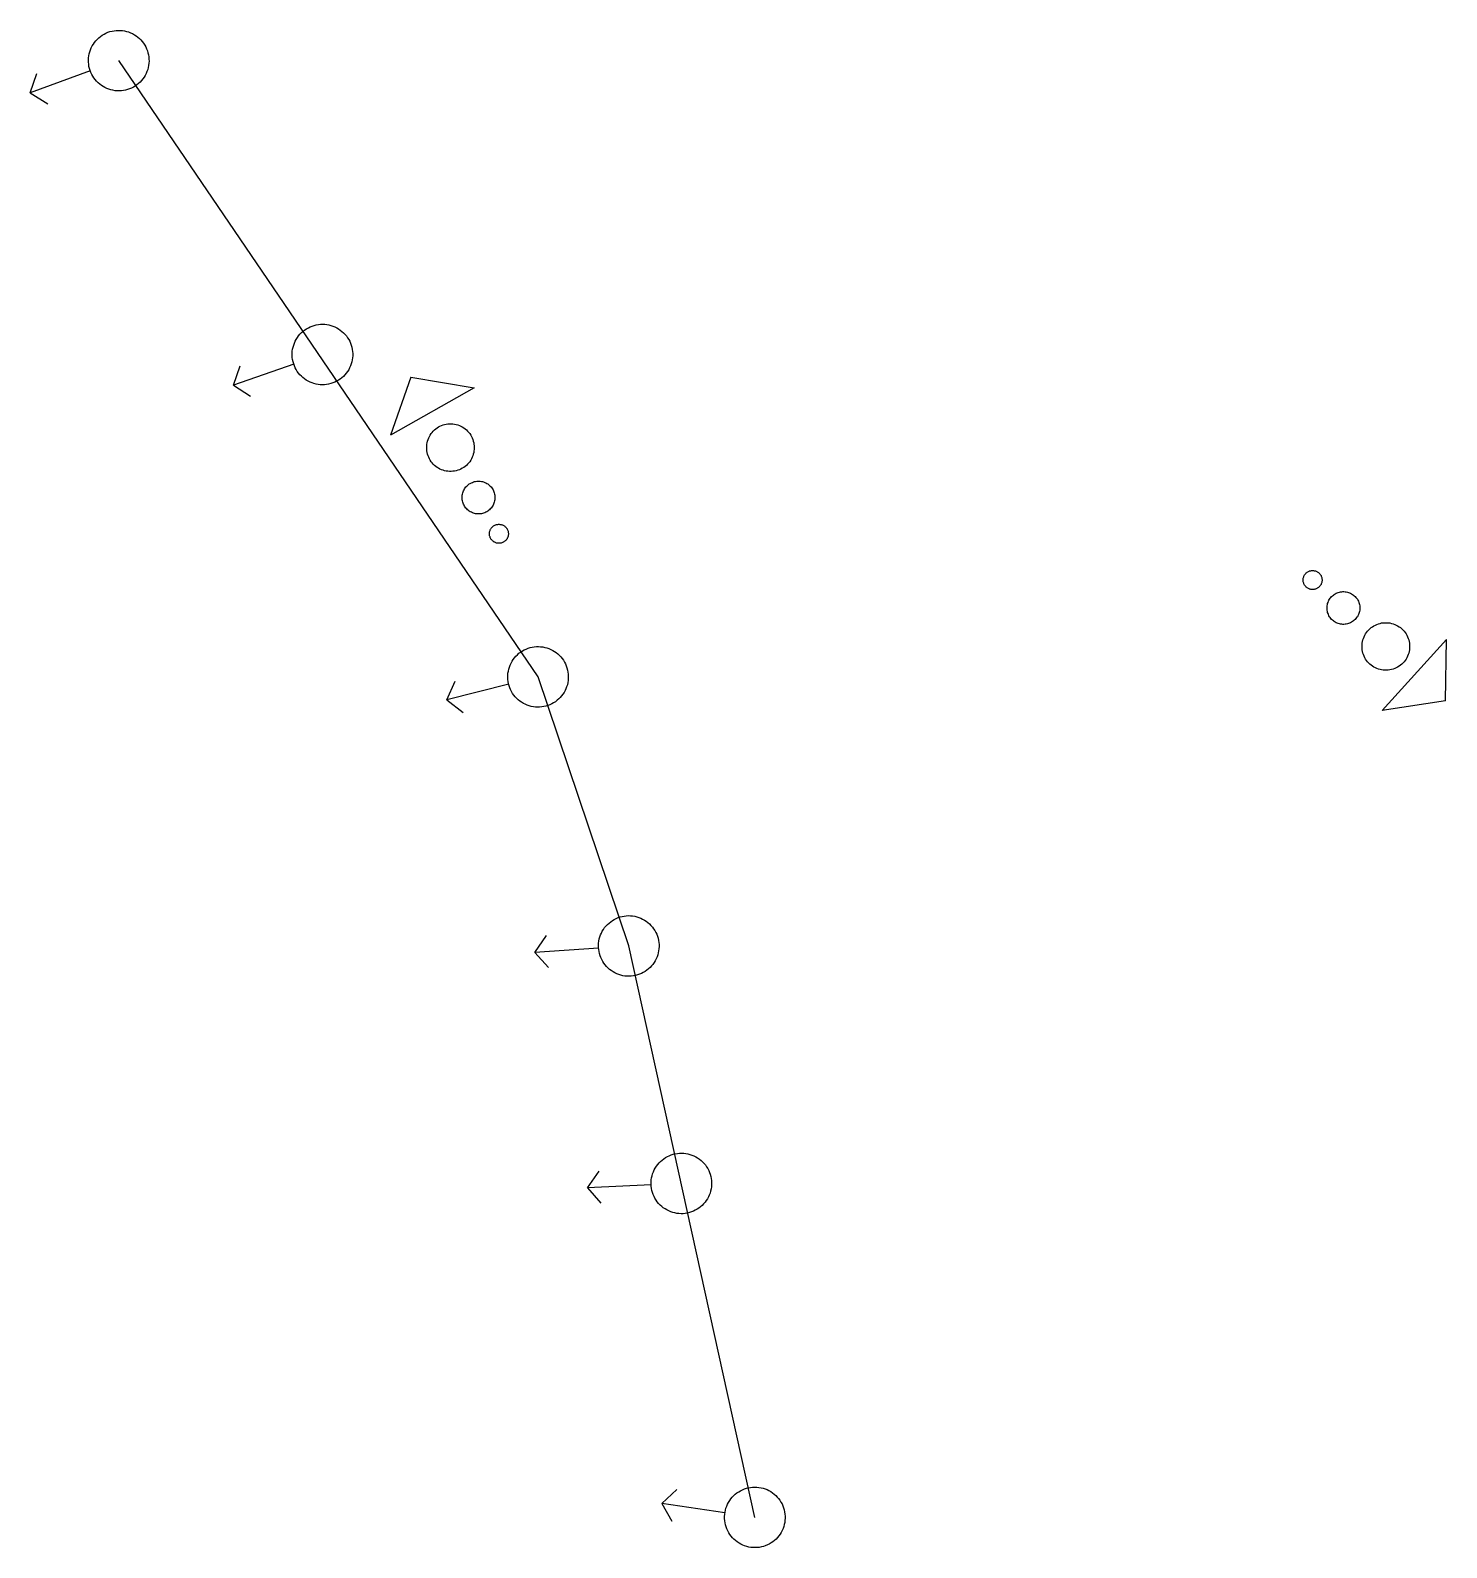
# Model space of a CAD drawing. Header units: inches. Extents: x 21905 to 29562, y 37649 to 43473.
# Drawn here: x 24434.4 to 24580.2, y 40821.4 to 40977.6 of the extents above; entities that cross this region are included whole.
import ezdxf

# ---------------------------------------------------------------- set-up
doc = ezdxf.new("R2010")
doc.units = ezdxf.units.IN
doc.header["$MEASUREMENT"] = 0

msp = doc.modelspace()

# ---------------------------------------------------------------- linework, layer by layer
for points in [[(24443.09, 40971.39), (24442.87, 40971.43), (24442.66, 40971.47), (24442.45, 40971.54), (24442.25, 40971.62), (24442.05, 40971.71), (24441.86, 40971.82), (24441.68, 40971.93), (24441.51, 40972.07), (24441.34, 40972.21), (24441.19, 40972.36), (24441.05, 40972.53), (24440.91, 40972.7), (24440.8, 40972.88), (24440.69, 40973.07), (24440.6, 40973.27), (24440.52, 40973.47), (24440.46, 40973.68), (24440.41, 40973.89), (24440.38, 40974.11), (24440.36, 40974.33), (24440.36, 40974.54), (24440.37, 40974.76), (24440.39, 40974.98), (24440.44, 40975.19), (24440.49, 40975.4), (24440.56, 40975.61), (24440.65, 40975.81), (24440.75, 40976), (24440.86, 40976.19), (24440.99, 40976.36), (24441.12, 40976.53), (24441.27, 40976.69), (24441.43, 40976.84), (24441.6, 40976.98), (24441.78, 40977.1), (24441.97, 40977.21), (24442.16, 40977.31), (24442.36, 40977.4), (24442.57, 40977.47), (24442.78, 40977.52), (24442.99, 40977.56), (24443.21, 40977.59), (24443.42, 40977.6), (24443.64, 40977.6), (24443.86, 40977.58), (24444.07, 40977.54), (24444.28, 40977.49), (24444.49, 40977.43), (24444.69, 40977.35), (24444.89, 40977.26), (24445.08, 40977.15), (24445.26, 40977.03), (24445.44, 40976.9), (24445.6, 40976.76), (24445.75, 40976.61), (24445.9, 40976.44), (24446.03, 40976.27), (24446.15, 40976.08), (24446.25, 40975.89), (24446.34, 40975.7), (24446.42, 40975.49), (24446.48, 40975.28), (24446.53, 40975.07), (24446.57, 40974.86), (24446.58, 40974.64), (24446.59, 40974.42), (24446.58, 40974.21), (24446.55, 40973.99), (24446.51, 40973.78), (24446.45, 40973.57), (24446.38, 40973.36), (24446.29, 40973.16), (24446.19, 40972.97), (24446.08, 40972.78), (24445.96, 40972.6), (24445.82, 40972.43), (24445.67, 40972.28), (24445.51, 40972.13), (24445.34, 40971.99), (24445.16, 40971.87), (24444.98, 40971.76), (24444.78, 40971.66), (24444.58, 40971.57), (24444.38, 40971.5), (24444.17, 40971.45), (24443.95, 40971.4), (24443.74, 40971.38), (24443.52, 40971.37), (24443.3, 40971.37), (24443.09, 40971.39)], [(24443.09, 40971.39), (24442.87, 40971.43), (24442.66, 40971.47), (24442.45, 40971.54), (24442.25, 40971.62), (24442.05, 40971.71), (24441.86, 40971.82), (24441.68, 40971.93), (24441.51, 40972.07), (24441.34, 40972.21), (24441.19, 40972.36), (24441.05, 40972.53), (24440.91, 40972.7), (24440.8, 40972.88), (24440.69, 40973.07), (24440.6, 40973.27), (24440.52, 40973.47), (24440.46, 40973.68), (24440.41, 40973.89), (24440.38, 40974.11), (24440.36, 40974.33), (24440.36, 40974.54), (24440.37, 40974.76), (24440.39, 40974.98), (24440.44, 40975.19), (24440.49, 40975.4), (24440.56, 40975.61), (24440.65, 40975.81), (24440.75, 40976), (24440.86, 40976.19), (24440.99, 40976.36), (24441.12, 40976.53), (24441.27, 40976.69), (24441.43, 40976.84), (24441.6, 40976.98), (24441.78, 40977.1), (24441.97, 40977.21), (24442.16, 40977.31), (24442.36, 40977.4), (24442.57, 40977.47), (24442.78, 40977.52), (24442.99, 40977.56), (24443.21, 40977.59), (24443.42, 40977.6), (24443.64, 40977.6), (24443.86, 40977.58), (24444.07, 40977.54), (24444.28, 40977.49), (24444.49, 40977.43), (24444.69, 40977.35), (24444.89, 40977.26), (24445.08, 40977.15), (24445.26, 40977.03), (24445.44, 40976.9), (24445.6, 40976.76), (24445.75, 40976.61), (24445.9, 40976.44), (24446.03, 40976.27), (24446.15, 40976.08), (24446.25, 40975.89), (24446.34, 40975.7), (24446.42, 40975.49), (24446.48, 40975.28), (24446.53, 40975.07), (24446.57, 40974.86), (24446.58, 40974.64), (24446.59, 40974.42), (24446.58, 40974.21), (24446.55, 40973.99), (24446.51, 40973.78), (24446.45, 40973.57), (24446.38, 40973.36), (24446.29, 40973.16), (24446.19, 40972.97), (24446.08, 40972.78), (24445.96, 40972.6), (24445.82, 40972.43), (24445.67, 40972.28), (24445.51, 40972.13), (24445.34, 40971.99), (24445.16, 40971.87), (24444.98, 40971.76), (24444.78, 40971.66), (24444.58, 40971.57), (24444.38, 40971.5), (24444.17, 40971.45), (24443.95, 40971.4), (24443.74, 40971.38), (24443.52, 40971.37), (24443.3, 40971.37), (24443.09, 40971.39)], [(24508.95, 40824.57), (24495.97, 40883.37), (24486.64, 40911.07), (24443.47, 40974.48)], [(24508.95, 40824.57), (24495.97, 40883.37), (24486.64, 40911.07), (24443.47, 40974.48)], [(24440.54, 40973.42), (24434.37, 40971.16)], [(24440.54, 40973.42), (24434.37, 40971.16)], [(24434.37, 40971.16), (24435.03, 40973.16)], [(24434.37, 40971.16), (24435.03, 40973.16)], [(24434.37, 40971.16), (24436.16, 40970.05)], [(24434.37, 40971.16), (24436.16, 40970.05)], [(24464, 40941.15), (24463.78, 40941.19), (24463.57, 40941.25), (24463.37, 40941.31), (24463.17, 40941.4), (24462.97, 40941.49), (24462.78, 40941.6), (24462.6, 40941.72), (24462.43, 40941.86), (24462.27, 40942), (24462.12, 40942.16), (24461.98, 40942.33), (24461.85, 40942.5), (24461.74, 40942.69), (24461.64, 40942.88), (24461.55, 40943.08), (24461.48, 40943.28), (24461.42, 40943.49), (24461.37, 40943.71), (24461.34, 40943.92), (24461.33, 40944.14), (24461.33, 40944.36), (24461.34, 40944.57), (24461.37, 40944.79), (24461.42, 40945), (24461.48, 40945.21), (24461.56, 40945.41), (24461.64, 40945.61), (24461.75, 40945.8), (24461.86, 40945.99), (24461.99, 40946.16), (24462.13, 40946.33), (24462.28, 40946.49), (24462.45, 40946.63), (24462.62, 40946.77), (24462.8, 40946.89), (24462.99, 40946.99), (24463.18, 40947.09), (24463.38, 40947.17), (24463.59, 40947.24), (24463.8, 40947.29), (24464.02, 40947.33), (24464.23, 40947.35), (24464.45, 40947.36), (24464.67, 40947.35), (24464.88, 40947.32), (24465.1, 40947.29), (24465.31, 40947.23), (24465.52, 40947.16), (24465.72, 40947.08), (24465.91, 40946.99), (24466.1, 40946.88), (24466.28, 40946.75), (24466.45, 40946.62), (24466.61, 40946.47), (24466.76, 40946.32), (24466.9, 40946.15), (24467.03, 40945.97), (24467.15, 40945.79), (24467.25, 40945.6), (24467.34, 40945.4), (24467.41, 40945.19), (24467.47, 40944.98), (24467.51, 40944.77), (24467.54, 40944.56), (24467.56, 40944.34), (24467.56, 40944.12), (24467.54, 40943.9), (24467.51, 40943.69), (24467.46, 40943.48), (24467.4, 40943.27), (24467.33, 40943.06), (24467.24, 40942.86), (24467.14, 40942.67), (24467.02, 40942.49), (24466.89, 40942.31), (24466.75, 40942.15), (24466.6, 40941.99), (24466.44, 40941.85), (24466.27, 40941.71), (24466.09, 40941.59), (24465.9, 40941.48), (24465.7, 40941.39), (24465.5, 40941.31), (24465.29, 40941.24), (24465.08, 40941.19), (24464.87, 40941.15), (24464.65, 40941.13), (24464.43, 40941.12), (24464.22, 40941.13), (24464, 40941.15)], [(24464, 40941.15), (24463.78, 40941.19), (24463.57, 40941.25), (24463.37, 40941.31), (24463.17, 40941.4), (24462.97, 40941.49), (24462.78, 40941.6), (24462.6, 40941.72), (24462.43, 40941.86), (24462.27, 40942), (24462.12, 40942.16), (24461.98, 40942.33), (24461.85, 40942.5), (24461.74, 40942.69), (24461.64, 40942.88), (24461.55, 40943.08), (24461.48, 40943.28), (24461.42, 40943.49), (24461.37, 40943.71), (24461.34, 40943.92), (24461.33, 40944.14), (24461.33, 40944.36), (24461.34, 40944.57), (24461.37, 40944.79), (24461.42, 40945), (24461.48, 40945.21), (24461.56, 40945.41), (24461.64, 40945.61), (24461.75, 40945.8), (24461.86, 40945.99), (24461.99, 40946.16), (24462.13, 40946.33), (24462.28, 40946.49), (24462.45, 40946.63), (24462.62, 40946.77), (24462.8, 40946.89), (24462.99, 40946.99), (24463.18, 40947.09), (24463.38, 40947.17), (24463.59, 40947.24), (24463.8, 40947.29), (24464.02, 40947.33), (24464.23, 40947.35), (24464.45, 40947.36), (24464.67, 40947.35), (24464.88, 40947.32), (24465.1, 40947.29), (24465.31, 40947.23), (24465.52, 40947.16), (24465.72, 40947.08), (24465.91, 40946.99), (24466.1, 40946.88), (24466.28, 40946.75), (24466.45, 40946.62), (24466.61, 40946.47), (24466.76, 40946.32), (24466.9, 40946.15), (24467.03, 40945.97), (24467.15, 40945.79), (24467.25, 40945.6), (24467.34, 40945.4), (24467.41, 40945.19), (24467.47, 40944.98), (24467.51, 40944.77), (24467.54, 40944.56), (24467.56, 40944.34), (24467.56, 40944.12), (24467.54, 40943.9), (24467.51, 40943.69), (24467.46, 40943.48), (24467.4, 40943.27), (24467.33, 40943.06), (24467.24, 40942.86), (24467.14, 40942.67), (24467.02, 40942.49), (24466.89, 40942.31), (24466.75, 40942.15), (24466.6, 40941.99), (24466.44, 40941.85), (24466.27, 40941.71), (24466.09, 40941.59), (24465.9, 40941.48), (24465.7, 40941.39), (24465.5, 40941.31), (24465.29, 40941.24), (24465.08, 40941.19), (24464.87, 40941.15), (24464.65, 40941.13), (24464.43, 40941.12), (24464.22, 40941.13), (24464, 40941.15)], [(24461.49, 40943.23), (24455.28, 40941.09)], [(24461.49, 40943.23), (24455.28, 40941.09)], [(24455.28, 40941.09), (24455.97, 40943.08)], [(24455.28, 40941.09), (24455.97, 40943.08)], [(24455.28, 40941.09), (24457.05, 40939.94)], [(24455.28, 40941.09), (24457.05, 40939.94)], [(24473.54, 40941.9), (24471.44, 40935.94)], [(24473.54, 40941.9), (24480.07, 40940.8)], [(24480.07, 40940.8), (24471.44, 40935.94)], [(24480.07, 40934.66), (24480.06, 40934.48), (24480.04, 40934.31), (24480.01, 40934.15), (24479.97, 40933.98), (24479.92, 40933.82), (24479.86, 40933.66), (24479.78, 40933.5), (24479.7, 40933.36), (24479.6, 40933.21), (24479.5, 40933.08), (24479.38, 40932.95), (24479.26, 40932.83), (24479.13, 40932.72), (24478.99, 40932.62), (24478.84, 40932.53), (24478.69, 40932.45), (24478.54, 40932.38), (24478.37, 40932.32), (24478.21, 40932.28), (24478.04, 40932.24), (24477.87, 40932.22), (24477.7, 40932.21), (24477.53, 40932.21), (24477.36, 40932.22), (24477.19, 40932.24), (24477.02, 40932.28), (24476.86, 40932.32), (24476.7, 40932.38), (24476.54, 40932.45), (24476.39, 40932.53), (24476.25, 40932.62), (24476.11, 40932.72), (24475.98, 40932.83), (24475.85, 40932.95), (24475.74, 40933.08), (24475.63, 40933.21), (24475.54, 40933.36), (24475.45, 40933.5), (24475.38, 40933.66), (24475.31, 40933.82), (24475.26, 40933.98), (24475.22, 40934.15), (24475.19, 40934.31), (24475.17, 40934.48), (24475.17, 40934.66), (24475.17, 40934.83), (24475.19, 40935), (24475.22, 40935.16), (24475.26, 40935.33), (24475.31, 40935.49), (24475.38, 40935.65), (24475.45, 40935.81), (24475.54, 40935.95), (24475.63, 40936.1), (24475.74, 40936.23), (24475.85, 40936.36), (24475.98, 40936.48), (24476.11, 40936.59), (24476.25, 40936.69), (24476.39, 40936.78), (24476.54, 40936.86), (24476.7, 40936.93), (24476.86, 40936.99), (24477.02, 40937.03), (24477.19, 40937.07), (24477.36, 40937.09), (24477.53, 40937.1), (24477.7, 40937.1), (24477.87, 40937.09), (24478.04, 40937.07), (24478.21, 40937.03), (24478.37, 40936.99), (24478.54, 40936.93), (24478.69, 40936.86), (24478.84, 40936.78), (24478.99, 40936.69), (24479.13, 40936.59), (24479.26, 40936.48), (24479.38, 40936.36), (24479.5, 40936.23), (24479.6, 40936.1), (24479.7, 40935.95), (24479.78, 40935.81), (24479.86, 40935.65), (24479.92, 40935.49), (24479.97, 40935.33), (24480.01, 40935.16), (24480.04, 40935), (24480.06, 40934.83), (24480.07, 40934.66)], [(24482.19, 40929.52), (24482.19, 40929.4), (24482.18, 40929.29), (24482.16, 40929.17), (24482.13, 40929.06), (24482.09, 40928.94), (24482.05, 40928.83), (24482, 40928.73), (24481.94, 40928.63), (24481.87, 40928.53), (24481.8, 40928.44), (24481.72, 40928.35), (24481.64, 40928.27), (24481.55, 40928.19), (24481.45, 40928.12), (24481.35, 40928.06), (24481.25, 40928), (24481.14, 40927.96), (24481.03, 40927.92), (24480.92, 40927.88), (24480.8, 40927.86), (24480.68, 40927.84), (24480.57, 40927.83), (24480.45, 40927.83), (24480.33, 40927.84), (24480.21, 40927.86), (24480.1, 40927.88), (24479.99, 40927.92), (24479.87, 40927.96), (24479.77, 40928), (24479.66, 40928.06), (24479.56, 40928.12), (24479.47, 40928.19), (24479.38, 40928.27), (24479.29, 40928.35), (24479.21, 40928.44), (24479.14, 40928.53), (24479.08, 40928.63), (24479.02, 40928.73), (24478.97, 40928.83), (24478.92, 40928.94), (24478.89, 40929.06), (24478.86, 40929.17), (24478.84, 40929.29), (24478.82, 40929.4), (24478.82, 40929.52), (24478.82, 40929.64), (24478.84, 40929.76), (24478.86, 40929.87), (24478.89, 40929.99), (24478.92, 40930.1), (24478.97, 40930.21), (24479.02, 40930.31), (24479.08, 40930.41), (24479.14, 40930.51), (24479.21, 40930.61), (24479.29, 40930.69), (24479.38, 40930.77), (24479.47, 40930.85), (24479.56, 40930.92), (24479.66, 40930.98), (24479.77, 40931.04), (24479.87, 40931.08), (24479.99, 40931.13), (24480.1, 40931.16), (24480.21, 40931.18), (24480.33, 40931.2), (24480.45, 40931.21), (24480.57, 40931.21), (24480.68, 40931.2), (24480.8, 40931.18), (24480.92, 40931.16), (24481.03, 40931.13), (24481.14, 40931.08), (24481.25, 40931.04), (24481.35, 40930.98), (24481.45, 40930.92), (24481.55, 40930.85), (24481.64, 40930.77), (24481.72, 40930.69), (24481.8, 40930.61), (24481.87, 40930.51), (24481.94, 40930.41), (24482, 40930.31), (24482.05, 40930.21), (24482.09, 40930.1), (24482.13, 40929.99), (24482.16, 40929.87), (24482.18, 40929.76), (24482.19, 40929.64), (24482.19, 40929.52)], [(24483.58, 40925.79), (24483.58, 40925.72), (24483.57, 40925.65), (24483.56, 40925.59), (24483.55, 40925.52), (24483.53, 40925.46), (24483.5, 40925.39), (24483.47, 40925.33), (24483.44, 40925.27), (24483.4, 40925.21), (24483.36, 40925.16), (24483.31, 40925.11), (24483.26, 40925.06), (24483.21, 40925.02), (24483.15, 40924.98), (24483.1, 40924.94), (24483.04, 40924.91), (24482.97, 40924.88), (24482.91, 40924.86), (24482.84, 40924.84), (24482.78, 40924.83), (24482.71, 40924.82), (24482.64, 40924.81), (24482.57, 40924.81), (24482.5, 40924.82), (24482.44, 40924.83), (24482.37, 40924.84), (24482.3, 40924.86), (24482.24, 40924.88), (24482.18, 40924.91), (24482.12, 40924.94), (24482.06, 40924.98), (24482, 40925.02), (24481.95, 40925.06), (24481.9, 40925.11), (24481.86, 40925.16), (24481.82, 40925.21), (24481.78, 40925.27), (24481.74, 40925.33), (24481.71, 40925.39), (24481.69, 40925.46), (24481.67, 40925.52), (24481.65, 40925.59), (24481.64, 40925.65), (24481.63, 40925.72), (24481.63, 40925.79), (24481.63, 40925.86), (24481.64, 40925.93), (24481.65, 40925.99), (24481.67, 40926.06), (24481.69, 40926.12), (24481.71, 40926.19), (24481.74, 40926.25), (24481.78, 40926.31), (24481.82, 40926.36), (24481.86, 40926.42), (24481.9, 40926.47), (24481.95, 40926.52), (24482, 40926.56), (24482.06, 40926.6), (24482.12, 40926.64), (24482.18, 40926.67), (24482.24, 40926.7), (24482.3, 40926.72), (24482.37, 40926.74), (24482.44, 40926.75), (24482.5, 40926.76), (24482.57, 40926.77), (24482.64, 40926.77), (24482.71, 40926.76), (24482.78, 40926.75), (24482.84, 40926.74), (24482.91, 40926.72), (24482.97, 40926.7), (24483.04, 40926.67), (24483.1, 40926.64), (24483.15, 40926.6), (24483.21, 40926.56), (24483.26, 40926.52), (24483.31, 40926.47), (24483.36, 40926.42), (24483.4, 40926.36), (24483.44, 40926.31), (24483.47, 40926.25), (24483.5, 40926.19), (24483.53, 40926.12), (24483.55, 40926.06), (24483.56, 40925.99), (24483.57, 40925.93), (24483.58, 40925.86), (24483.58, 40925.79)], [(24567.34, 40921.03), (24567.34, 40920.96), (24567.33, 40920.89), (24567.32, 40920.83), (24567.3, 40920.76), (24567.28, 40920.7), (24567.26, 40920.63), (24567.23, 40920.57), (24567.19, 40920.51), (24567.16, 40920.46), (24567.11, 40920.4), (24567.07, 40920.35), (24567.02, 40920.3), (24566.97, 40920.26), (24566.91, 40920.22), (24566.85, 40920.18), (24566.79, 40920.15), (24566.73, 40920.12), (24566.67, 40920.1), (24566.6, 40920.08), (24566.53, 40920.07), (24566.47, 40920.06), (24566.4, 40920.05), (24566.33, 40920.05), (24566.26, 40920.06), (24566.19, 40920.07), (24566.13, 40920.08), (24566.06, 40920.1), (24566, 40920.12), (24565.94, 40920.15), (24565.88, 40920.18), (24565.82, 40920.22), (24565.76, 40920.26), (24565.71, 40920.3), (24565.66, 40920.35), (24565.62, 40920.4), (24565.57, 40920.46), (24565.54, 40920.51), (24565.5, 40920.57), (24565.47, 40920.63), (24565.45, 40920.7), (24565.42, 40920.76), (24565.41, 40920.83), (24565.4, 40920.89), (24565.39, 40920.96), (24565.39, 40921.03), (24565.39, 40921.1), (24565.4, 40921.17), (24565.41, 40921.23), (24565.42, 40921.3), (24565.45, 40921.36), (24565.47, 40921.43), (24565.5, 40921.49), (24565.54, 40921.55), (24565.57, 40921.6), (24565.62, 40921.66), (24565.66, 40921.71), (24565.71, 40921.76), (24565.76, 40921.8), (24565.82, 40921.84), (24565.88, 40921.88), (24565.94, 40921.91), (24566, 40921.94), (24566.06, 40921.96), (24566.13, 40921.98), (24566.19, 40921.99), (24566.26, 40922), (24566.33, 40922.01), (24566.4, 40922.01), (24566.47, 40922), (24566.53, 40921.99), (24566.6, 40921.98), (24566.67, 40921.96), (24566.73, 40921.94), (24566.79, 40921.91), (24566.85, 40921.88), (24566.91, 40921.84), (24566.97, 40921.8), (24567.02, 40921.76), (24567.07, 40921.71), (24567.11, 40921.66), (24567.16, 40921.6), (24567.19, 40921.55), (24567.23, 40921.49), (24567.26, 40921.43), (24567.28, 40921.36), (24567.3, 40921.3), (24567.32, 40921.23), (24567.33, 40921.17), (24567.34, 40921.1), (24567.34, 40921.03)], [(24571.22, 40918.15), (24571.22, 40918.04), (24571.21, 40917.92), (24571.19, 40917.8), (24571.16, 40917.69), (24571.12, 40917.58), (24571.08, 40917.47), (24571.03, 40917.36), (24570.97, 40917.26), (24570.9, 40917.16), (24570.83, 40917.07), (24570.75, 40916.98), (24570.66, 40916.9), (24570.57, 40916.82), (24570.48, 40916.75), (24570.38, 40916.69), (24570.28, 40916.64), (24570.17, 40916.59), (24570.06, 40916.55), (24569.94, 40916.52), (24569.83, 40916.49), (24569.71, 40916.48), (24569.59, 40916.47), (24569.48, 40916.47), (24569.36, 40916.48), (24569.24, 40916.49), (24569.13, 40916.52), (24569.01, 40916.55), (24568.9, 40916.59), (24568.8, 40916.64), (24568.69, 40916.69), (24568.59, 40916.75), (24568.5, 40916.82), (24568.41, 40916.9), (24568.32, 40916.98), (24568.24, 40917.07), (24568.17, 40917.16), (24568.11, 40917.26), (24568.05, 40917.36), (24567.99, 40917.47), (24567.95, 40917.58), (24567.91, 40917.69), (24567.89, 40917.8), (24567.87, 40917.92), (24567.85, 40918.04), (24567.85, 40918.15), (24567.85, 40918.27), (24567.87, 40918.39), (24567.89, 40918.5), (24567.91, 40918.62), (24567.95, 40918.73), (24567.99, 40918.84), (24568.05, 40918.95), (24568.11, 40919.05), (24568.17, 40919.15), (24568.24, 40919.24), (24568.32, 40919.33), (24568.41, 40919.41), (24568.5, 40919.48), (24568.59, 40919.55), (24568.69, 40919.61), (24568.8, 40919.67), (24568.9, 40919.72), (24569.01, 40919.76), (24569.13, 40919.79), (24569.24, 40919.81), (24569.36, 40919.83), (24569.48, 40919.84), (24569.59, 40919.84), (24569.71, 40919.83), (24569.83, 40919.81), (24569.94, 40919.79), (24570.06, 40919.76), (24570.17, 40919.72), (24570.28, 40919.67), (24570.38, 40919.61), (24570.48, 40919.55), (24570.57, 40919.48), (24570.66, 40919.41), (24570.75, 40919.33), (24570.83, 40919.24), (24570.9, 40919.15), (24570.97, 40919.05), (24571.03, 40918.95), (24571.08, 40918.84), (24571.12, 40918.73), (24571.16, 40918.62), (24571.19, 40918.5), (24571.21, 40918.39), (24571.22, 40918.27), (24571.22, 40918.15)], [(24576.35, 40914.2), (24576.34, 40914.02), (24576.33, 40913.85), (24576.3, 40913.69), (24576.26, 40913.52), (24576.2, 40913.36), (24576.14, 40913.2), (24576.06, 40913.04), (24575.98, 40912.9), (24575.88, 40912.75), (24575.78, 40912.62), (24575.66, 40912.49), (24575.54, 40912.37), (24575.41, 40912.26), (24575.27, 40912.16), (24575.12, 40912.07), (24574.97, 40911.99), (24574.82, 40911.92), (24574.66, 40911.86), (24574.49, 40911.82), (24574.33, 40911.78), (24574.16, 40911.76), (24573.99, 40911.75), (24573.81, 40911.75), (24573.64, 40911.76), (24573.47, 40911.78), (24573.31, 40911.82), (24573.14, 40911.86), (24572.98, 40911.92), (24572.83, 40911.99), (24572.67, 40912.07), (24572.53, 40912.16), (24572.39, 40912.26), (24572.26, 40912.37), (24572.14, 40912.49), (24572.02, 40912.62), (24571.92, 40912.75), (24571.82, 40912.9), (24571.74, 40913.04), (24571.66, 40913.2), (24571.6, 40913.36), (24571.54, 40913.52), (24571.5, 40913.69), (24571.47, 40913.85), (24571.45, 40914.02), (24571.45, 40914.2), (24571.45, 40914.37), (24571.47, 40914.54), (24571.5, 40914.7), (24571.54, 40914.87), (24571.6, 40915.03), (24571.66, 40915.19), (24571.74, 40915.35), (24571.82, 40915.49), (24571.92, 40915.64), (24572.02, 40915.77), (24572.14, 40915.9), (24572.26, 40916.02), (24572.39, 40916.13), (24572.53, 40916.23), (24572.67, 40916.32), (24572.83, 40916.4), (24572.98, 40916.47), (24573.14, 40916.53), (24573.31, 40916.57), (24573.47, 40916.61), (24573.64, 40916.63), (24573.81, 40916.64), (24573.99, 40916.64), (24574.16, 40916.63), (24574.33, 40916.61), (24574.49, 40916.57), (24574.66, 40916.53), (24574.82, 40916.47), (24574.97, 40916.4), (24575.12, 40916.32), (24575.27, 40916.23), (24575.41, 40916.13), (24575.54, 40916.02), (24575.66, 40915.9), (24575.78, 40915.77), (24575.88, 40915.64), (24575.98, 40915.49), (24576.06, 40915.35), (24576.14, 40915.19), (24576.2, 40915.03), (24576.26, 40914.87), (24576.3, 40914.7), (24576.33, 40914.54), (24576.34, 40914.37), (24576.35, 40914.2)], [(24573.52, 40907.59), (24580.16, 40914.92)], [(24580.05, 40908.61), (24580.16, 40914.92)], [(24485.94, 40908.03), (24485.73, 40908.08), (24485.52, 40908.16), (24485.32, 40908.24), (24485.13, 40908.34), (24484.94, 40908.45), (24484.76, 40908.58), (24484.59, 40908.71), (24484.43, 40908.86), (24484.28, 40909.02), (24484.15, 40909.19), (24484.02, 40909.37), (24483.91, 40909.55), (24483.81, 40909.75), (24483.73, 40909.95), (24483.66, 40910.15), (24483.6, 40910.36), (24483.56, 40910.58), (24483.53, 40910.79), (24483.52, 40911.01), (24483.52, 40911.23), (24483.54, 40911.44), (24483.58, 40911.66), (24483.62, 40911.87), (24483.69, 40912.08), (24483.77, 40912.28), (24483.86, 40912.48), (24483.96, 40912.67), (24484.08, 40912.85), (24484.21, 40913.03), (24484.35, 40913.19), (24484.51, 40913.34), (24484.67, 40913.49), (24484.85, 40913.62), (24485.03, 40913.74), (24485.22, 40913.84), (24485.42, 40913.93), (24485.62, 40914.01), (24485.83, 40914.08), (24486.04, 40914.12), (24486.25, 40914.16), (24486.47, 40914.18), (24486.69, 40914.18), (24486.9, 40914.17), (24487.12, 40914.14), (24487.33, 40914.1), (24487.54, 40914.05), (24487.75, 40913.98), (24487.95, 40913.89), (24488.14, 40913.79), (24488.33, 40913.68), (24488.51, 40913.56), (24488.68, 40913.42), (24488.84, 40913.27), (24488.99, 40913.11), (24489.12, 40912.94), (24489.25, 40912.77), (24489.36, 40912.58), (24489.46, 40912.39), (24489.54, 40912.19), (24489.61, 40911.98), (24489.67, 40911.77), (24489.71, 40911.56), (24489.74, 40911.34), (24489.75, 40911.12), (24489.75, 40910.91), (24489.73, 40910.69), (24489.7, 40910.47), (24489.65, 40910.26), (24489.58, 40910.05), (24489.51, 40909.85), (24489.41, 40909.65), (24489.31, 40909.46), (24489.19, 40909.28), (24489.06, 40909.11), (24488.92, 40908.94), (24488.76, 40908.79), (24488.6, 40908.65), (24488.42, 40908.51), (24488.24, 40908.4), (24488.05, 40908.29), (24487.86, 40908.2), (24487.65, 40908.12), (24487.44, 40908.06), (24487.23, 40908.01), (24487.02, 40907.97), (24486.8, 40907.95), (24486.58, 40907.95), (24486.37, 40907.96), (24486.15, 40907.99), (24485.94, 40908.03)], [(24485.94, 40908.03), (24485.73, 40908.08), (24485.52, 40908.16), (24485.32, 40908.24), (24485.13, 40908.34), (24484.94, 40908.45), (24484.76, 40908.58), (24484.59, 40908.71), (24484.43, 40908.86), (24484.28, 40909.02), (24484.15, 40909.19), (24484.02, 40909.37), (24483.91, 40909.55), (24483.81, 40909.75), (24483.73, 40909.95), (24483.66, 40910.15), (24483.6, 40910.36), (24483.56, 40910.58), (24483.53, 40910.79), (24483.52, 40911.01), (24483.52, 40911.23), (24483.54, 40911.44), (24483.58, 40911.66), (24483.62, 40911.87), (24483.69, 40912.08), (24483.77, 40912.28), (24483.86, 40912.48), (24483.96, 40912.67), (24484.08, 40912.85), (24484.21, 40913.03), (24484.35, 40913.19), (24484.51, 40913.34), (24484.67, 40913.49), (24484.85, 40913.62), (24485.03, 40913.74), (24485.22, 40913.84), (24485.42, 40913.93), (24485.62, 40914.01), (24485.83, 40914.08), (24486.04, 40914.12), (24486.25, 40914.16), (24486.47, 40914.18), (24486.69, 40914.18), (24486.9, 40914.17), (24487.12, 40914.14), (24487.33, 40914.1), (24487.54, 40914.05), (24487.75, 40913.98), (24487.95, 40913.89), (24488.14, 40913.79), (24488.33, 40913.68), (24488.51, 40913.56), (24488.68, 40913.42), (24488.84, 40913.27), (24488.99, 40913.11), (24489.12, 40912.94), (24489.25, 40912.77), (24489.36, 40912.58), (24489.46, 40912.39), (24489.54, 40912.19), (24489.61, 40911.98), (24489.67, 40911.77), (24489.71, 40911.56), (24489.74, 40911.34), (24489.75, 40911.12), (24489.75, 40910.91), (24489.73, 40910.69), (24489.7, 40910.47), (24489.65, 40910.26), (24489.58, 40910.05), (24489.51, 40909.85), (24489.41, 40909.65), (24489.31, 40909.46), (24489.19, 40909.28), (24489.06, 40909.11), (24488.92, 40908.94), (24488.76, 40908.79), (24488.6, 40908.65), (24488.42, 40908.51), (24488.24, 40908.4), (24488.05, 40908.29), (24487.86, 40908.2), (24487.65, 40908.12), (24487.44, 40908.06), (24487.23, 40908.01), (24487.02, 40907.97), (24486.8, 40907.95), (24486.58, 40907.95), (24486.37, 40907.96), (24486.15, 40907.99), (24485.94, 40908.03)], [(24477.24, 40908.69), (24478.1, 40910.61)], [(24477.24, 40908.69), (24478.1, 40910.61)], [(24483.61, 40910.31), (24477.24, 40908.69)], [(24483.61, 40910.31), (24477.24, 40908.69)], [(24477.24, 40908.69), (24478.92, 40907.4)], [(24477.24, 40908.69), (24478.92, 40907.4)], [(24580.05, 40908.61), (24573.52, 40907.59)], [(24580.05, 40908.61), (24573.52, 40907.59)], [(24494.74, 40880.51), (24494.55, 40880.6), (24494.36, 40880.71), (24494.17, 40880.83), (24494, 40880.96), (24493.84, 40881.1), (24493.68, 40881.26), (24493.54, 40881.42), (24493.41, 40881.59), (24493.3, 40881.78), (24493.19, 40881.97), (24493.1, 40882.17), (24493.02, 40882.37), (24492.96, 40882.58), (24492.91, 40882.79), (24492.88, 40883), (24492.86, 40883.22), (24492.86, 40883.44), (24492.87, 40883.66), (24492.9, 40883.87), (24492.94, 40884.09), (24493, 40884.3), (24493.07, 40884.5), (24493.16, 40884.7), (24493.25, 40884.89), (24493.37, 40885.08), (24493.49, 40885.26), (24493.63, 40885.43), (24493.78, 40885.58), (24493.94, 40885.73), (24494.11, 40885.87), (24494.29, 40885.99), (24494.48, 40886.1), (24494.67, 40886.2), (24494.87, 40886.29), (24495.08, 40886.36), (24495.29, 40886.41), (24495.5, 40886.45), (24495.72, 40886.48), (24495.93, 40886.49), (24496.15, 40886.48), (24496.37, 40886.46), (24496.58, 40886.43), (24496.79, 40886.38), (24497, 40886.31), (24497.2, 40886.23), (24497.4, 40886.14), (24497.59, 40886.03), (24497.77, 40885.92), (24497.95, 40885.78), (24498.11, 40885.64), (24498.26, 40885.49), (24498.4, 40885.32), (24498.53, 40885.15), (24498.65, 40884.96), (24498.76, 40884.77), (24498.85, 40884.58), (24498.93, 40884.37), (24498.99, 40884.16), (24499.04, 40883.95), (24499.07, 40883.74), (24499.09, 40883.52), (24499.09, 40883.3), (24499.08, 40883.08), (24499.05, 40882.87), (24499.01, 40882.66), (24498.95, 40882.45), (24498.88, 40882.24), (24498.79, 40882.04), (24498.69, 40881.85), (24498.58, 40881.66), (24498.45, 40881.48), (24498.32, 40881.32), (24498.17, 40881.16), (24498.01, 40881.01), (24497.84, 40880.87), (24497.66, 40880.75), (24497.47, 40880.64), (24497.28, 40880.54), (24497.08, 40880.46), (24496.87, 40880.39), (24496.66, 40880.33), (24496.45, 40880.29), (24496.23, 40880.26), (24496.01, 40880.25), (24495.8, 40880.26), (24495.58, 40880.28), (24495.37, 40880.31), (24495.15, 40880.36), (24494.95, 40880.43), (24494.74, 40880.51)], [(24494.74, 40880.51), (24494.55, 40880.6), (24494.36, 40880.71), (24494.17, 40880.83), (24494, 40880.96), (24493.84, 40881.1), (24493.68, 40881.26), (24493.54, 40881.42), (24493.41, 40881.59), (24493.3, 40881.78), (24493.19, 40881.97), (24493.1, 40882.17), (24493.02, 40882.37), (24492.96, 40882.58), (24492.91, 40882.79), (24492.88, 40883), (24492.86, 40883.22), (24492.86, 40883.44), (24492.87, 40883.66), (24492.9, 40883.87), (24492.94, 40884.09), (24493, 40884.3), (24493.07, 40884.5), (24493.16, 40884.7), (24493.25, 40884.89), (24493.37, 40885.08), (24493.49, 40885.26), (24493.63, 40885.43), (24493.78, 40885.58), (24493.94, 40885.73), (24494.11, 40885.87), (24494.29, 40885.99), (24494.48, 40886.1), (24494.67, 40886.2), (24494.87, 40886.29), (24495.08, 40886.36), (24495.29, 40886.41), (24495.5, 40886.45), (24495.72, 40886.48), (24495.93, 40886.49), (24496.15, 40886.48), (24496.37, 40886.46), (24496.58, 40886.43), (24496.79, 40886.38), (24497, 40886.31), (24497.2, 40886.23), (24497.4, 40886.14), (24497.59, 40886.03), (24497.77, 40885.92), (24497.95, 40885.78), (24498.11, 40885.64), (24498.26, 40885.49), (24498.4, 40885.32), (24498.53, 40885.15), (24498.65, 40884.96), (24498.76, 40884.77), (24498.85, 40884.58), (24498.93, 40884.37), (24498.99, 40884.16), (24499.04, 40883.95), (24499.07, 40883.74), (24499.09, 40883.52), (24499.09, 40883.3), (24499.08, 40883.08), (24499.05, 40882.87), (24499.01, 40882.66), (24498.95, 40882.45), (24498.88, 40882.24), (24498.79, 40882.04), (24498.69, 40881.85), (24498.58, 40881.66), (24498.45, 40881.48), (24498.32, 40881.32), (24498.17, 40881.16), (24498.01, 40881.01), (24497.84, 40880.87), (24497.66, 40880.75), (24497.47, 40880.64), (24497.28, 40880.54), (24497.08, 40880.46), (24496.87, 40880.39), (24496.66, 40880.33), (24496.45, 40880.29), (24496.23, 40880.26), (24496.01, 40880.25), (24495.8, 40880.26), (24495.58, 40880.28), (24495.37, 40880.31), (24495.15, 40880.36), (24494.95, 40880.43), (24494.74, 40880.51)], [(24486.31, 40882.71), (24487.49, 40884.45)], [(24486.31, 40882.71), (24487.49, 40884.45)], [(24492.86, 40883.16), (24486.31, 40882.71)], [(24492.86, 40883.16), (24486.31, 40882.71)], [(24486.31, 40882.71), (24487.72, 40881.15)], [(24486.31, 40882.71), (24487.72, 40881.15)], [(24500.09, 40856.1), (24499.89, 40856.2), (24499.71, 40856.31), (24499.53, 40856.43), (24499.36, 40856.57), (24499.2, 40856.71), (24499.05, 40856.87), (24498.91, 40857.04), (24498.78, 40857.22), (24498.67, 40857.4), (24498.57, 40857.59), (24498.48, 40857.79), (24498.41, 40858), (24498.35, 40858.21), (24498.31, 40858.42), (24498.28, 40858.64), (24498.27, 40858.86), (24498.27, 40859.07), (24498.29, 40859.29), (24498.32, 40859.5), (24498.37, 40859.72), (24498.43, 40859.93), (24498.51, 40860.13), (24498.6, 40860.33), (24498.7, 40860.52), (24498.82, 40860.7), (24498.95, 40860.88), (24499.09, 40861.04), (24499.24, 40861.2), (24499.4, 40861.34), (24499.58, 40861.47), (24499.76, 40861.59), (24499.95, 40861.7), (24500.14, 40861.79), (24500.35, 40861.87), (24500.55, 40861.94), (24500.76, 40861.99), (24500.98, 40862.02), (24501.2, 40862.05), (24501.41, 40862.05), (24501.63, 40862.04), (24501.85, 40862.02), (24502.06, 40861.98), (24502.27, 40861.92), (24502.48, 40861.85), (24502.68, 40861.77), (24502.87, 40861.67), (24503.06, 40861.56), (24503.24, 40861.44), (24503.41, 40861.3), (24503.57, 40861.16), (24503.72, 40861), (24503.86, 40860.83), (24503.98, 40860.65), (24504.1, 40860.47), (24504.2, 40860.27), (24504.28, 40860.07), (24504.36, 40859.87), (24504.41, 40859.66), (24504.46, 40859.45), (24504.49, 40859.23), (24504.5, 40859.01), (24504.5, 40858.8), (24504.48, 40858.58), (24504.45, 40858.36), (24504.4, 40858.15), (24504.34, 40857.94), (24504.26, 40857.74), (24504.17, 40857.54), (24504.07, 40857.35), (24503.95, 40857.17), (24503.82, 40856.99), (24503.68, 40856.83), (24503.53, 40856.67), (24503.36, 40856.53), (24503.19, 40856.4), (24503.01, 40856.28), (24502.82, 40856.17), (24502.62, 40856.08), (24502.42, 40856), (24502.21, 40855.93), (24502, 40855.88), (24501.79, 40855.84), (24501.57, 40855.82), (24501.35, 40855.82), (24501.14, 40855.83), (24500.92, 40855.85), (24500.71, 40855.89), (24500.5, 40855.95), (24500.29, 40856.02), (24500.09, 40856.1)], [(24500.09, 40856.1), (24499.89, 40856.2), (24499.71, 40856.31), (24499.53, 40856.43), (24499.36, 40856.57), (24499.2, 40856.71), (24499.05, 40856.87), (24498.91, 40857.04), (24498.78, 40857.22), (24498.67, 40857.4), (24498.57, 40857.59), (24498.48, 40857.79), (24498.41, 40858), (24498.35, 40858.21), (24498.31, 40858.42), (24498.28, 40858.64), (24498.27, 40858.86), (24498.27, 40859.07), (24498.29, 40859.29), (24498.32, 40859.5), (24498.37, 40859.72), (24498.43, 40859.93), (24498.51, 40860.13), (24498.6, 40860.33), (24498.7, 40860.52), (24498.82, 40860.7), (24498.95, 40860.88), (24499.09, 40861.04), (24499.24, 40861.2), (24499.4, 40861.34), (24499.58, 40861.47), (24499.76, 40861.59), (24499.95, 40861.7), (24500.14, 40861.79), (24500.35, 40861.87), (24500.55, 40861.94), (24500.76, 40861.99), (24500.98, 40862.02), (24501.2, 40862.05), (24501.41, 40862.05), (24501.63, 40862.04), (24501.85, 40862.02), (24502.06, 40861.98), (24502.27, 40861.92), (24502.48, 40861.85), (24502.68, 40861.77), (24502.87, 40861.67), (24503.06, 40861.56), (24503.24, 40861.44), (24503.41, 40861.3), (24503.57, 40861.16), (24503.72, 40861), (24503.86, 40860.83), (24503.98, 40860.65), (24504.1, 40860.47), (24504.2, 40860.27), (24504.28, 40860.07), (24504.36, 40859.87), (24504.41, 40859.66), (24504.46, 40859.45), (24504.49, 40859.23), (24504.5, 40859.01), (24504.5, 40858.8), (24504.48, 40858.58), (24504.45, 40858.36), (24504.4, 40858.15), (24504.34, 40857.94), (24504.26, 40857.74), (24504.17, 40857.54), (24504.07, 40857.35), (24503.95, 40857.17), (24503.82, 40856.99), (24503.68, 40856.83), (24503.53, 40856.67), (24503.36, 40856.53), (24503.19, 40856.4), (24503.01, 40856.28), (24502.82, 40856.17), (24502.62, 40856.08), (24502.42, 40856), (24502.21, 40855.93), (24502, 40855.88), (24501.79, 40855.84), (24501.57, 40855.82), (24501.35, 40855.82), (24501.14, 40855.83), (24500.92, 40855.85), (24500.71, 40855.89), (24500.5, 40855.95), (24500.29, 40856.02), (24500.09, 40856.1)], [(24491.71, 40858.49), (24492.93, 40860.21)], [(24491.71, 40858.49), (24492.93, 40860.21)], [(24498.27, 40858.8), (24491.71, 40858.49)], [(24498.27, 40858.8), (24491.71, 40858.49)], [(24491.71, 40858.49), (24493.09, 40856.9)], [(24491.71, 40858.49), (24493.09, 40856.9)], [(24499.37, 40826.01), (24500.91, 40827.45)], [(24499.37, 40826.01), (24500.91, 40827.45)], [(24507.13, 40822.04), (24506.96, 40822.17), (24506.8, 40822.31), (24506.65, 40822.47), (24506.51, 40822.63), (24506.38, 40822.81), (24506.26, 40822.99), (24506.16, 40823.19), (24506.07, 40823.38), (24505.99, 40823.59), (24505.93, 40823.8), (24505.89, 40824.01), (24505.86, 40824.22), (24505.84, 40824.44), (24505.84, 40824.66), (24505.85, 40824.88), (24505.88, 40825.09), (24505.93, 40825.3), (24505.98, 40825.51), (24506.06, 40825.72), (24506.15, 40825.92), (24506.25, 40826.11), (24506.36, 40826.3), (24506.49, 40826.47), (24506.63, 40826.64), (24506.78, 40826.8), (24506.94, 40826.94), (24507.11, 40827.08), (24507.29, 40827.2), (24507.48, 40827.31), (24507.67, 40827.41), (24507.87, 40827.49), (24508.08, 40827.56), (24508.29, 40827.61), (24508.5, 40827.65), (24508.72, 40827.67), (24508.94, 40827.68), (24509.16, 40827.68), (24509.37, 40827.65), (24509.59, 40827.62), (24509.8, 40827.57), (24510, 40827.5), (24510.21, 40827.42), (24510.4, 40827.33), (24510.59, 40827.22), (24510.77, 40827.1), (24510.94, 40826.96), (24511.11, 40826.82), (24511.26, 40826.66), (24511.4, 40826.5), (24511.53, 40826.32), (24511.64, 40826.14), (24511.75, 40825.95), (24511.84, 40825.75), (24511.91, 40825.54), (24511.97, 40825.34), (24512.02, 40825.12), (24512.05, 40824.91), (24512.07, 40824.69), (24512.07, 40824.47), (24512.05, 40824.26), (24512.03, 40824.04), (24511.98, 40823.83), (24511.92, 40823.62), (24511.85, 40823.41), (24511.76, 40823.21), (24511.66, 40823.02), (24511.55, 40822.84), (24511.42, 40822.66), (24511.28, 40822.49), (24511.13, 40822.34), (24510.97, 40822.19), (24510.8, 40822.05), (24510.62, 40821.93), (24510.43, 40821.82), (24510.24, 40821.73), (24510.03, 40821.64), (24509.83, 40821.57), (24509.62, 40821.52), (24509.4, 40821.48), (24509.19, 40821.46), (24508.97, 40821.45), (24508.75, 40821.46), (24508.54, 40821.48), (24508.32, 40821.51), (24508.11, 40821.57), (24507.9, 40821.63), (24507.7, 40821.71), (24507.5, 40821.81), (24507.32, 40821.91), (24507.13, 40822.04)], [(24507.13, 40822.04), (24506.96, 40822.17), (24506.8, 40822.31), (24506.65, 40822.47), (24506.51, 40822.63), (24506.38, 40822.81), (24506.26, 40822.99), (24506.16, 40823.19), (24506.07, 40823.38), (24505.99, 40823.59), (24505.93, 40823.8), (24505.89, 40824.01), (24505.86, 40824.22), (24505.84, 40824.44), (24505.84, 40824.66), (24505.85, 40824.88), (24505.88, 40825.09), (24505.93, 40825.3), (24505.98, 40825.51), (24506.06, 40825.72), (24506.15, 40825.92), (24506.25, 40826.11), (24506.36, 40826.3), (24506.49, 40826.47), (24506.63, 40826.64), (24506.78, 40826.8), (24506.94, 40826.94), (24507.11, 40827.08), (24507.29, 40827.2), (24507.48, 40827.31), (24507.67, 40827.41), (24507.87, 40827.49), (24508.08, 40827.56), (24508.29, 40827.61), (24508.5, 40827.65), (24508.72, 40827.67), (24508.94, 40827.68), (24509.16, 40827.68), (24509.37, 40827.65), (24509.59, 40827.62), (24509.8, 40827.57), (24510, 40827.5), (24510.21, 40827.42), (24510.4, 40827.33), (24510.59, 40827.22), (24510.77, 40827.1), (24510.94, 40826.96), (24511.11, 40826.82), (24511.26, 40826.66), (24511.4, 40826.5), (24511.53, 40826.32), (24511.64, 40826.14), (24511.75, 40825.95), (24511.84, 40825.75), (24511.91, 40825.54), (24511.97, 40825.34), (24512.02, 40825.12), (24512.05, 40824.91), (24512.07, 40824.69), (24512.07, 40824.47), (24512.05, 40824.26), (24512.03, 40824.04), (24511.98, 40823.83), (24511.92, 40823.62), (24511.85, 40823.41), (24511.76, 40823.21), (24511.66, 40823.02), (24511.55, 40822.84), (24511.42, 40822.66), (24511.28, 40822.49), (24511.13, 40822.34), (24510.97, 40822.19), (24510.8, 40822.05), (24510.62, 40821.93), (24510.43, 40821.82), (24510.24, 40821.73), (24510.03, 40821.64), (24509.83, 40821.57), (24509.62, 40821.52), (24509.4, 40821.48), (24509.19, 40821.46), (24508.97, 40821.45), (24508.75, 40821.46), (24508.54, 40821.48), (24508.32, 40821.51), (24508.11, 40821.57), (24507.9, 40821.63), (24507.7, 40821.71), (24507.5, 40821.81), (24507.32, 40821.91), (24507.13, 40822.04)], [(24505.87, 40825.04), (24499.37, 40826.01)], [(24499.37, 40826.01), (24500.42, 40824.17)], [(24505.87, 40825.04), (24499.37, 40826.01)], [(24499.37, 40826.01), (24500.42, 40824.17)]]:
    msp.add_lwpolyline(points)

doc.saveas('drawing.dxf')
